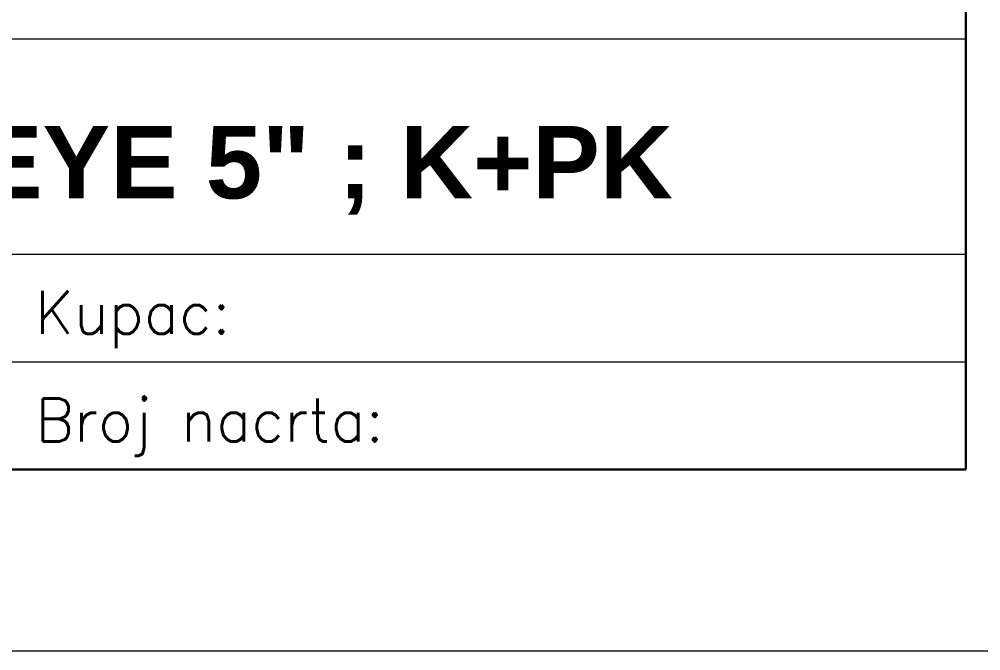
# Model space of a CAD drawing. Extents: x -409 to 793, y -94 to 506.
# Drawn here: x -19.62 to 6.91, y -94.14 to -76.71 of the extents above; entities that cross this region are included whole.
import ezdxf

# ---------------------------------------------------------------- set-up
doc = ezdxf.new("R2010")
doc.units = 0
doc.header["$LTSCALE"] = 7
doc.header["$MEASUREMENT"] = 0
doc.layers.get('0').update_dxf_attribs({"linetype": 'CONTINUOUS', "lineweight": 15})
doc.layers.add('3', color=3, linetype='CONTINUOUS', lineweight=30)
doc.styles.add('ROMANS', font='romans.shx')

msp = doc.modelspace()

# ---------------------------------------------------------------- linework, layer by layer
for p, q in [((-120.4027, -77.2595), (6.4997, -77.2595)), ((-120.4027, -83.1983), (6.4997, -83.1983)), ((-120.4027, -86.1677), (6.4997, -86.1677)), ((-198.5003, -94.1371), (11.4997, -94.1371))]:
    msp.add_line(p, q)
at = {"layer": '3'}
for p, q in [((6.4997, -89.1371), (6.4997, 197.8629)), ((-178.5003, -89.1371), (6.4997, -89.1371))]:
    msp.add_line(p, q, dxfattribs=at)
at = {"layer": '3', "linetype": 'ByBlock'}
msp.add_line((-120.4027, -89.1371), (6.4997, -89.1371), dxfattribs=at)

# ---------------------------------------------------------------- texts
at = {"style": 'ROMANS'}
for s, p in [('Kupac:', (-19.1831, -85.393)), ('Broj nacrta:', (-19.1754, -88.3641))]:
    msp.add_text(s, height=1.18776, dxfattribs=at).set_placement(p)
at = {"insert": (-45.208, -79.6593), "char_height": 2, "width": 60.961128, "attachment_point": 1, "style": 'ROMANS'}
msp.add_mtext('{\\fArial|b1|i0|c238|p34;          SEGMENT HEYE 5" ; K+PK}', dxfattribs=at)

doc.saveas('drawing.dxf')
